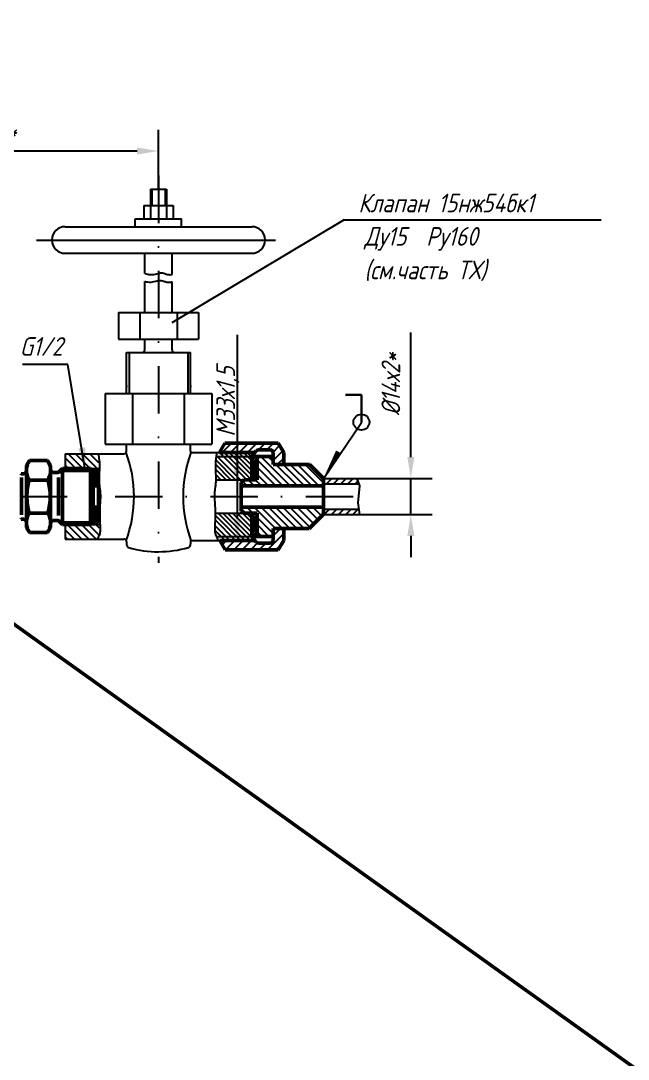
# Model space of a CAD drawing. Header units: inches. Extents: x 11643 to 12484, y 7062 to 7656.
# Drawn here: x 12162.5 to 12276.4, y 7212.6 to 7407.5 of the extents above; entities that cross this region are included whole.
import ezdxf

# ---------------------------------------------------------------- set-up
doc = ezdxf.new("R2010")
doc.units = ezdxf.units.IN
doc.header["$LTSCALE"] = 0.7
doc.header["$MEASUREMENT"] = 0
doc.linetypes.add('DASHDOT', pattern=[25.4, 12.7, -6.35, 0, -6.35])
doc.styles.get("Standard").update_dxf_attribs({"font": 'romand.shx', "width": 0.8, "oblique": 15, "height": 3.5})
doc.dimstyles.get("Standard").update_dxf_attribs({"dimtxt": 3.5, "dimasz": 4, "dimexe": 4, "dimexo": 0, "dimgap": 2, "dimtad": 1, "dimdec": 0, "dimdsep": 46, "dimtxsty": 'Standard', "dimcen": 0.09, "dimadec": 0, "dimazin": 0, "dimtfac": 1, "dimtdec": 0, "dimtmove": 0, "dimatfit": 3, "dimfxl": 0.18, "dimtolj": 1, "dimtzin": 0, "dimlwd": 25, "dimlwe": 25, "dimarcsym": 0})
pattern_1 = [(45, (11287.73398, 6986.25144), (-0.22097087, 0.22097087), [])]

# ---------------------------------------------------------------- blocks, each defined once
blk = doc.blocks.new('*D13')
at = {"color": 0, "lineweight": 25, "transparency": 16777216}
for p, q in [((12127.44, 7353.84), (12127.44, 7387.08)), ((12188.26, 7375.92), (12188.26, 7387.08)), ((12131.44, 7383.08), (12184.26, 7383.08))]:
    blk.add_line(p, q, dxfattribs=at)
for points in [[(12131.44, 7383.74), (12131.44, 7382.41), (12127.44, 7383.08)], [(12184.26, 7383.74), (12184.26, 7382.41), (12188.26, 7383.08)]]:
    blk.add_solid(points, dxfattribs=at)
at = {"layer": 'DEFPOINTS', "color": 0, "lineweight": 25, "transparency": 16777216}
for p in [(12188.26, 7383.08), (12188.26, 7375.92), (12127.44, 7353.84)]:
    blk.add_point(p, dxfattribs=at)
at = {"color": 0, "lineweight": 25, "transparency": 16777216, "insert": (12157.85, 7386.83), "char_height": 3.5, "attachment_point": 5}
blk.add_mtext('\\A1;125*', dxfattribs=at)
blk = doc.blocks.new('*D22')
at = {"color": 0, "lineweight": 25, "transparency": 16777216}
for p, q in [((12235.6, 7325.63), (12235.6, 7349.01)), ((12225.46, 7321.63), (12239.6, 7321.63)), ((12235.6, 7314.83), (12235.6, 7321.63)), ((12225.94, 7314.83), (12239.6, 7314.83)), ((12235.6, 7310.83), (12235.6, 7306.83))]:
    blk.add_line(p, q, dxfattribs=at)
for points in [[(12234.93, 7325.63), (12236.26, 7325.63), (12235.6, 7321.63)], [(12234.93, 7310.83), (12236.26, 7310.83), (12235.6, 7314.83)]]:
    blk.add_solid(points, dxfattribs=at)
at = {"layer": 'DEFPOINTS', "color": 0, "lineweight": 25, "transparency": 16777216}
for p in [(12225.46, 7321.63), (12235.6, 7321.63), (12225.94, 7314.83)]:
    blk.add_point(p, dxfattribs=at)
at = {"color": 0, "lineweight": 25, "transparency": 16777216, "insert": (12231.85, 7339.32), "char_height": 3.5, "attachment_point": 5, "rotation": 90}
blk.add_mtext('\\A1;%%C14х2*', dxfattribs=at)

msp = doc.modelspace()

# ---------------------------------------------------------------- hatches: boundary and pattern name
at = {"lineweight": 25}
h = msp.add_hatch(dxfattribs=at)
h.set_pattern_fill('ANSI31', color=256, scale=2.5, style=0)
h.set_pattern_definition(pattern_1)
h.paths.add_polyline_path([(12206.76, 7324.03, -0.093807), (12205.76, 7324.36), (12205.76, 7321.38), (12206.76, 7321.38)])
h.paths.add_polyline_path([(12206.76, 7325.73), (12205.76, 7325.73), (12205.76, 7324.36, 0.093807), (12206.76, 7324.03)])
h.paths.add_polyline_path([(12206.76, 7314.81), (12206.76, 7315.08), (12205.76, 7315.08), (12205.76, 7310.73), (12206.76, 7310.73)])
h = msp.add_hatch(dxfattribs=at)
h.set_pattern_fill('ANSI31', color=256, scale=2.5, style=0)
h.set_pattern_definition(pattern_1)
h.paths.add_polyline_path([(12177.03, 7322.95), (12176.29, 7322.95), (12176.03, 7322.69), (12176.03, 7320.21), (12177.03, 7320.21)])
h.paths.add_polyline_path([(12177.03, 7316.24), (12176.31, 7316.24), (12176.03, 7315.96), (12176.03, 7313.6), (12175.97, 7313.53), (12176.02, 7313.48), (12176.76, 7313.48), (12176.76, 7313.48), (12177.03, 7313.48)])

# ---------------------------------------------------------------- linework, layer by layer
at = {"linetype": 'DASHDOT'}
for p, q in [((12188.26, 7378.45), (12188.26, 7305.8)), ((12126.5, 7318.23), (12227.09, 7318.23))]:
    msp.add_line(p, q, dxfattribs=at)
for p, q in [((12186.76, 7375.92), (12186.76, 7370.37)), ((12186.76, 7375.92), (12189.76, 7375.92)), ((12187.01, 7375.92), (12187.01, 7372.87)), ((12189.51, 7375.92), (12189.51, 7372.87)), ((12189.76, 7375.92), (12189.76, 7370.37)), ((12185.51, 7372.87), (12191.01, 7372.87)), ((12185.51, 7372.87), (12185.51, 7370.37)), ((12191.01, 7372.87), (12191.01, 7370.37)), ((12183.93, 7370.37), (12192.6, 7370.37)), ((12183.93, 7368.87), (12183.93, 7370.37)), ((12223.07, 7370.16), (12190.8, 7350.81)), ((12192.6, 7368.87), (12192.6, 7370.37)), ((12223.07, 7370.16), (12271.26, 7370.16)), ((12170.77, 7368.87), (12205.76, 7368.87)), ((12170.77, 7363.87), (12205.76, 7363.87)), ((12185.7, 7360.07), (12185.7, 7363.87)), ((12190.83, 7359.9), (12190.83, 7363.87)), ((12185.7, 7352.76), (12185.7, 7358.6)), ((12190.83, 7352.76), (12190.83, 7358.54)), ((12180.76, 7352.76), (12195.76, 7352.76)), ((12180.76, 7347.76), (12195.76, 7347.76)), ((12185.7, 7345.76), (12185.7, 7347.76)), ((12190.83, 7345.76), (12190.83, 7347.76)), ((12182.26, 7345.26), (12194.26, 7345.26)), ((12182.26, 7337.55), (12182.26, 7345.26)), ((12182.77, 7345.26), (12182.77, 7337.55)), ((12193.76, 7345.26), (12193.76, 7337.55)), ((12194.26, 7337.55), (12194.26, 7345.26)), ((12171.28, 7343), (12162.76, 7343)), ((12174.46, 7323.63), (12171.28, 7343)), ((12182.26, 7339.07), (12182.26, 7338.72)), ((12194.26, 7339.07), (12194.26, 7338.72)), ((12178.26, 7337.55), (12198.26, 7337.55)), ((12178.26, 7337.55), (12178.26, 7328.05)), ((12183.41, 7337.55), (12183.41, 7328.05)), ((12193.12, 7337.55), (12193.12, 7328.05)), ((12198.26, 7337.55), (12198.26, 7328.05)), ((12219.14, 7321.47), (12226.34, 7332.13)), ((12178.26, 7328.05), (12198.26, 7328.05)), ((12182.26, 7326.73), (12182.26, 7328.05)), ((12194.26, 7326.73), (12194.26, 7328.05)), ((12170.76, 7326.23), (12181.76, 7326.23)), ((12205.68, 7325.73), (12204.98, 7326.43)), ((12163.53, 7318.23), (12163.53, 7324.02)), ((12168.03, 7324.02), (12168.03, 7318.23)), ((12168.03, 7318.23), (12168.03, 7324.02)), ((12169.6, 7322.8), (12170.29, 7323.49)), ((12175.53, 7323.48), (12177.19, 7323.48)), ((12162.63, 7322.48), (12163.03, 7322.48)), ((12168.53, 7322.73), (12169.43, 7322.73)), ((12169.78, 7322.98), (12176.03, 7322.98)), ((12176.03, 7322.52), (12176.03, 7314.03)), ((12163.53, 7312.43), (12163.53, 7318.23)), ((12168.03, 7318.23), (12168.03, 7312.43)), ((12169.78, 7313.48), (12176.03, 7313.48)), ((12177.03, 7313.48), (12177.3, 7313.48)), ((12204.76, 7315.08), (12205.76, 7314.08)), ((12175.53, 7312.98), (12177.31, 7312.98)), ((12170.76, 7310.23), (12181.8, 7310.23)), ((12182.3, 7309.73), (12182.3, 7309.34)), ((12194.29, 7309.73), (12194.29, 7309.34))]:
    msp.add_line(p, q)
at = {"linetype": 'Continuous'}
for p, q in [((12165.41, 7366.37), (12210.22, 7366.37)), ((12180.76, 7352.76), (12180.76, 7347.76)), ((12184.76, 7352.76), (12184.76, 7347.76)), ((12191.76, 7352.76), (12191.76, 7347.76)), ((12195.76, 7352.76), (12195.76, 7347.76)), ((12170.76, 7326.23), (12170.76, 7323.48)), ((12194.33, 7326.48), (12199.72, 7326.48)), ((12199.09, 7325.73), (12206.76, 7325.73)), ((12199.76, 7326.55), (12199.76, 7326.48)), ((12205.76, 7325.73), (12205.76, 7321.38)), ((12175.53, 7323.48), (12175.53, 7313.42)), ((12175.53, 7323.11), (12175.53, 7318.23)), ((12199.03, 7321.38), (12205.76, 7321.38)), ((12219.22, 7321.63), (12225.46, 7321.63)), ((12219.22, 7320.63), (12225.82, 7320.63)), ((12168.03, 7312.43), (12168.03, 7318.23)), ((12175.53, 7313.42), (12175.53, 7318.23)), ((12219.22, 7315.83), (12225.94, 7315.83)), ((12198.91, 7315.08), (12205.76, 7315.08)), ((12205.76, 7315.08), (12205.76, 7310.73)), ((12205.76, 7315.08), (12205.76, 7310.23)), ((12219.11, 7314.83), (12225.94, 7314.83)), ((12170.76, 7312.98), (12170.76, 7310.23)), ((12194.36, 7309.98), (12199.76, 7309.98)), ((12199.11, 7310.73), (12205.66, 7310.73))]:
    msp.add_line(p, q, dxfattribs=at)
at = {"lineweight": 25}
for p, q in [((12203.03, 7348.57), (12203.03, 7314.06)), ((12199.76, 7326.48), (12206.61, 7326.48)), ((12177.03, 7322.98), (12177.18, 7322.98)), ((12199.76, 7309.98), (12206.61, 7309.98))]:
    msp.add_line(p, q, dxfattribs=at)
at = {"linetype": 'Continuous', "lineweight": 30}
for p, q in [((12226.34, 7337.29), (12223.33, 7337.29)), ((12226.34, 7332.13), (12226.34, 7337.29))]:
    msp.add_line(p, q, dxfattribs=at)
at = {"lineweight": 50}
for p, q in [((12199.72, 7326.48), (12200.73, 7328.23)), ((12211.76, 7326.48), (12210.75, 7328.23)), ((12163.53, 7324.02), (12164.08, 7324.98)), ((12164.08, 7324.98), (12167.48, 7324.98)), ((12168.03, 7324.02), (12167.48, 7324.98)), ((12206.61, 7326.81), (12205.77, 7325.73)), ((12163.53, 7324.02), (12163.53, 7318.23)), ((12169.6, 7322.8), (12170.28, 7323.48)), ((12170.28, 7323.48), (12170.28, 7318.23)), ((12170.28, 7323.48), (12175.53, 7323.48)), ((12175.53, 7323.48), (12175.53, 7318.23)), ((12175.53, 7323.48), (12176.03, 7322.98)), ((12219.22, 7321.63), (12216.62, 7324.23)), ((12162.62, 7321.78), (12162.62, 7318.23)), ((12162.62, 7321.54), (12162.62, 7314.81)), ((12162.63, 7322.48), (12163.03, 7322.48)), ((12164, 7321.32), (12167.55, 7321.32)), ((12168.53, 7322.73), (12169.43, 7322.73)), ((12169.53, 7321.78), (12169.53, 7318.23)), ((12176.03, 7322.98), (12177.03, 7322.98)), ((12176.03, 7322.98), (12176.03, 7313.48)), ((12177.03, 7322.98), (12177.03, 7313.48)), ((12204.27, 7321.38), (12203.77, 7320.88)), ((12176.03, 7320.21), (12177.03, 7320.21)), ((12163.53, 7318.23), (12163.53, 7312.43)), ((12168.03, 7312.43), (12168.03, 7318.23)), ((12169.53, 7314.67), (12169.53, 7318.23)), ((12170.28, 7312.98), (12170.28, 7318.23)), ((12175.53, 7312.98), (12175.53, 7318.22)), ((12176.03, 7316.24), (12177.03, 7316.24)), ((12204.14, 7315.08), (12203.77, 7315.45)), ((12162.63, 7313.98), (12163.03, 7313.98)), ((12162.63, 7313.98), (12163.03, 7313.98)), ((12162.63, 7313.98), (12163.03, 7313.98)), ((12163.53, 7312.43), (12163.53, 7313.48)), ((12163.53, 7313.33), (12163.53, 7313.48)), ((12164, 7315.13), (12167.55, 7315.13)), ((12168.03, 7313.33), (12168.03, 7312.43)), ((12168.03, 7312.43), (12168.03, 7313.33)), ((12168.53, 7313.73), (12169.43, 7313.73)), ((12168.53, 7313.73), (12169.43, 7313.73)), ((12168.53, 7313.73), (12169.43, 7313.73)), ((12169.6, 7313.65), (12170.29, 7312.96)), ((12169.6, 7313.65), (12170.28, 7312.98)), ((12169.6, 7313.65), (12170.28, 7312.98)), ((12176.03, 7313.48), (12175.53, 7312.98)), ((12176.03, 7313.48), (12177.03, 7313.48)), ((12219.22, 7314.93), (12216.51, 7312.23)), ((12163.53, 7312.43), (12164.08, 7311.48)), ((12163.53, 7312.43), (12164.08, 7311.48)), ((12164.08, 7311.48), (12167.48, 7311.48)), ((12164.08, 7311.48), (12167.48, 7311.48)), ((12168.03, 7312.43), (12167.48, 7311.48)), ((12168.03, 7312.43), (12167.48, 7311.48)), ((12170.28, 7312.98), (12175.53, 7312.98)), ((12199.76, 7309.98), (12200.77, 7308.23)), ((12199.76, 7309.98), (12204.66, 7309.98)), ((12206.61, 7309.64), (12205.77, 7310.73)), ((12211.76, 7309.98), (12210.75, 7308.23))]:
    msp.add_line(p, q, dxfattribs=at)
at = {"color": 0}
for p, q in [((12200.24, 7326.48), (12201.99, 7328.23)), ((12201.81, 7326.48), (12203.56, 7328.23)), ((12203.39, 7326.48), (12205.14, 7328.23)), ((12204.96, 7326.48), (12206.71, 7328.23)), ((12207.03, 7326.97), (12208.28, 7328.23)), ((12208.6, 7326.98), (12209.85, 7328.23)), ((12209.76, 7326.56), (12211, 7327.8)), ((12172.76, 7323.48), (12170.76, 7325.47)), ((12174.1, 7323.48), (12171.35, 7326.23)), ((12175.45, 7323.48), (12172.7, 7326.23)), ((12176.8, 7323.48), (12174.05, 7326.23)), ((12177.09, 7324.53), (12175.39, 7326.23)), ((12176.91, 7326.06), (12176.74, 7326.23)), ((12202.74, 7321.38), (12199.01, 7325.11)), ((12203.66, 7321.38), (12199.12, 7325.91)), ((12204.79, 7321.4), (12199.72, 7326.48)), ((12205.72, 7321.38), (12200.62, 7326.48)), ((12205.69, 7322.3), (12201.51, 7326.48)), ((12205.76, 7323.12), (12202.41, 7326.48)), ((12205.76, 7324.02), (12203.31, 7326.48)), ((12205.76, 7324.92), (12204.21, 7326.48)), ((12211.61, 7320.23), (12206.76, 7325.08)), ((12212.96, 7320.23), (12207.46, 7325.73)), ((12209.76, 7324.77), (12208.81, 7325.73)), ((12209.76, 7325), (12211.57, 7326.81)), ((12210.56, 7324.23), (12211.76, 7325.43)), ((12171.41, 7323.48), (12170.76, 7324.12)), ((12201.85, 7321.38), (12198.96, 7324.27)), ((12200.97, 7321.38), (12198.97, 7323.37)), ((12210.27, 7320.23), (12206.76, 7323.73)), ((12214.26, 7320.27), (12210.31, 7324.23)), ((12215.66, 7320.23), (12211.66, 7324.23)), ((12216.76, 7320.47), (12213, 7324.23)), ((12218.35, 7320.23), (12214.35, 7324.23)), ((12219.22, 7320.82), (12215.81, 7324.23)), ((12199.99, 7321.38), (12199.01, 7322.36)), ((12204.88, 7320.23), (12204, 7321.11)), ((12206.23, 7320.23), (12205.08, 7321.38)), ((12207.57, 7320.23), (12206.42, 7321.38)), ((12208.92, 7320.23), (12206.76, 7322.38)), ((12219.22, 7321.43), (12219.41, 7321.63)), ((12219.76, 7320.63), (12220.76, 7321.63)), ((12221.11, 7320.63), (12222.11, 7321.63)), ((12222.46, 7320.63), (12223.46, 7321.63)), ((12223.8, 7320.63), (12224.8, 7321.63)), ((12225.15, 7320.63), (12225.64, 7321.12)), ((12204.64, 7315.08), (12203.77, 7315.95)), ((12205.99, 7315.08), (12204.84, 7316.23)), ((12210.19, 7312.23), (12206.19, 7316.23)), ((12211.53, 7312.23), (12207.53, 7316.23)), ((12212.88, 7312.23), (12208.88, 7316.23)), ((12214.23, 7312.23), (12210.23, 7316.23)), ((12215.57, 7312.23), (12211.57, 7316.23)), ((12216.71, 7312.43), (12212.92, 7316.23)), ((12217.39, 7313.11), (12214.27, 7316.23)), ((12218.17, 7313.89), (12215.83, 7316.23)), ((12218.87, 7314.59), (12217.24, 7316.23)), ((12219.35, 7314.83), (12220.35, 7315.83)), ((12220.7, 7314.83), (12221.7, 7315.83)), ((12222.04, 7314.83), (12223.04, 7315.83)), ((12223.39, 7314.83), (12224.39, 7315.83)), ((12224.74, 7314.83), (12225.74, 7315.83)), ((12177.21, 7312.28), (12176.03, 7313.47)), ((12202.73, 7309.98), (12198.88, 7313.83)), ((12203.65, 7309.98), (12198.91, 7314.71)), ((12204.54, 7309.98), (12199.44, 7315.08)), ((12205.44, 7309.98), (12200.34, 7315.08)), ((12205.59, 7310.73), (12201.24, 7315.08)), ((12205.76, 7311.45), (12202.14, 7315.08)), ((12205.76, 7312.35), (12203.04, 7315.08)), ((12205.76, 7313.35), (12204.04, 7315.08)), ((12209.76, 7311.3), (12206.76, 7314.3)), ((12216.71, 7312.43), (12214.67, 7314.48)), ((12172.54, 7310.23), (12170.76, 7312)), ((12173.88, 7310.23), (12171.13, 7312.98)), ((12175.23, 7310.23), (12172.48, 7312.98)), ((12176.58, 7310.23), (12173.83, 7312.98)), ((12177.09, 7311.06), (12175.17, 7312.98)), ((12200.75, 7309.98), (12198.84, 7311.89)), ((12201.67, 7309.98), (12198.85, 7312.8)), ((12208.99, 7310.73), (12206.76, 7312.95)), ((12207.64, 7310.73), (12206.76, 7311.61)), ((12209.76, 7310.85), (12211.14, 7312.23)), ((12171.19, 7310.23), (12170.76, 7310.65)), ((12200.23, 7309.17), (12201.03, 7309.98)), ((12200.85, 7308.23), (12202.6, 7309.98)), ((12202.42, 7308.23), (12204.17, 7309.98)), ((12203.99, 7308.23), (12205.74, 7309.98)), ((12205.76, 7308.42), (12206.85, 7309.51)), ((12207.14, 7308.23), (12208.39, 7309.48)), ((12208.71, 7308.23), (12211.71, 7311.23)), ((12205.57, 7308.23), (12205.76, 7308.42)), ((12210.28, 7308.23), (12211.4, 7309.35))]:
    msp.add_line(p, q, dxfattribs=at)
at = {"linetype": 'Continuous', "lineweight": 50}
for p, q in [((12200.73, 7328.23), (12210.75, 7328.23)), ((12207.09, 7326.98), (12209.26, 7326.98)), ((12199.72, 7326.48), (12206.26, 7326.48)), ((12205.76, 7325.73), (12209.76, 7325.73)), ((12205.76, 7325.73), (12205.76, 7321.38)), ((12206.76, 7325.73), (12206.76, 7321.38)), ((12209.76, 7326.48), (12209.76, 7324.23)), ((12211.76, 7326.48), (12211.76, 7324.23)), ((12168.03, 7324.02), (12168.03, 7318.23)), ((12209.76, 7324.23), (12216.62, 7324.23)), ((12204.27, 7321.38), (12206.76, 7321.38)), ((12219.22, 7321.63), (12219.22, 7314.93)), ((12203.77, 7320.88), (12203.77, 7315.45)), ((12203.77, 7320.23), (12219.22, 7320.23)), ((12203.77, 7316.23), (12219.22, 7316.23)), ((12204.14, 7315.08), (12206.76, 7315.08)), ((12205.76, 7315.08), (12205.76, 7310.73)), ((12206.76, 7315.08), (12206.76, 7310.73)), ((12209.76, 7312.23), (12216.51, 7312.23)), ((12209.76, 7312.23), (12209.76, 7309.98)), ((12211.76, 7312.23), (12211.76, 7309.98)), ((12199.76, 7309.98), (12206.26, 7309.98)), ((12205.76, 7310.73), (12209.76, 7310.73)), ((12207.09, 7309.48), (12209.26, 7309.48)), ((12200.77, 7308.23), (12210.75, 7308.23))]:
    msp.add_line(p, q, dxfattribs=at)
at = {"color": 1, "lineweight": 50}
msp.add_lwpolyline([(11663.15, 7650.69), (12479.15, 7066.69)], dxfattribs=at)
for points, format in [([(12185.7, 7360.07, 0.020044), (12186.25, 7359.95, 0.060126), (12187.1, 7359.89, 0.062299), (12188.28, 7360.11, -0.100606), (12189.03, 7360.19, -0.079078), (12189.47, 7360.08, 0.057292), (12190.07, 7359.89, 0.090584), (12190.81, 7359.89, 0.001723), (12190.83, 7359.9)], "xyb"), ([(12185.7, 7358.6, 0.011822), (12186.02, 7358.54, 0.060126), (12186.88, 7358.48, 0.062299), (12188.06, 7358.7, -0.100606), (12188.81, 7358.78, -0.079078), (12189.25, 7358.66, 0.057292), (12189.85, 7358.48, 0.090584), (12190.58, 7358.48, 0.018376), (12190.83, 7358.54)], "xyb"), ([(12219.14, 7321.47, 0, 1, 0), (12222.02, 7326.62, 1, 1, 0)], "xyseb"), ([(12176.99, 7326.23, -0.010158), (12177.15, 7325.11, -0.030036), (12177.2, 7324.3, -0.013798), (12177.14, 7322.13, 0.026226), (12177.14, 7320.98, 0.02831), (12177.29, 7319.63, -0.037565), (12177.38, 7318.61, -0.018986), (12177.36, 7317.6, 0.008915), (12177.26, 7315.47, 0.019358), (12177.28, 7313.77, -0.01613), (12177.32, 7311.73, -0.103314), (12177.13, 7310.89, -0.018147), (12176.8, 7310.23)], "xyb"), ([(12199.21, 7326.48, 0.012435), (12199.01, 7325.11, 0.030036), (12198.96, 7324.3, 0.013798), (12199.02, 7322.13, -0.026226), (12199.02, 7320.98, -0.02831), (12198.87, 7319.63, 0.037565), (12198.78, 7318.61, 0.018986), (12198.81, 7317.6, -0.008915), (12198.9, 7315.47, -0.019358), (12198.88, 7313.77, 0.01613), (12198.84, 7311.73, 0.103314), (12199.03, 7310.89, 0.025158), (12199.5, 7309.98)], "xyb")]:
    msp.add_lwpolyline(points, format=format)
msp.add_lwpolyline([(12225.46, 7321.63), (12225.98, 7320.2), (12225.64, 7317.02), (12225.94, 7314.83)])
msp.add_circle((12226.32, 7332.18), 1.5)
for centre, radius, start, end in [((12170.77, 7366.37), 2.5, 90, 270), ((12205.76, 7366.37), 2.5, 270, 90), ((12185.2, 7345.76), 0.5, 270, 0), ((12191.33, 7345.76), 0.5, 180, 270), ((12181.76, 7326.73), 0.5, 270, 0), ((12160.01, 7318.23), 23.69, 339.6416, 20.4486), ((12216.58, 7318.23), 23.69, 159.6234, 200.3439), ((12194.76, 7326.73), 0.5, 180, 210), ((12181.8, 7309.73), 0.5, 0, 90), ((12194.79, 7309.73), 0.5, 150, 180), ((12207.09, 7310.28), 0.8, 225, 270), ((12183.8, 7309.34), 1.5, 180, 192.5727), ((12182.82, 7309.13), 0.5, 192.5727, 254.0258), ((12188.24, 7328.07), 20.21, 254.0258, 286.3009), ((12193.77, 7309.16), 0.5, 286.3009, 349.2546), ((12192.79, 7309.34), 1.5, 349.2546, 0)]:
    msp.add_arc(centre, radius, start, end)
at = {"lineweight": 50}
for centre, radius, start, end in [((12207.09, 7326.18), 0.8, 90, 127.1648), ((12166.53, 7323.12), 3.02, 141.9873, 174.0045), ((12165.03, 7323.12), 3.02, 323.3648, 38.0127), ((12168.53, 7323.23), 0.5, 180, 270), ((12162.63, 7322.73), 0.25, 225, 270), ((12163.03, 7322.98), 0.5, 270, 0), ((12166.53, 7323.12), 3.02, 185.9955, 216.6352), ((12175.6, 7318.23), 12, 165.0667, 180), ((12155.96, 7318.23), 12, 0, 14.9333), ((12169.43, 7322.98), 0.25, 270, 315), ((12175.6, 7318.23), 12, 180, 194.9333), ((12155.96, 7318.23), 12, 345.0667, 0), ((12162.63, 7313.73), 0.25, 90, 135), ((12162.63, 7313.73), 0.25, 90, 135), ((12163.03, 7313.48), 0.5, 0, 90), ((12163.03, 7313.48), 0.5, 0, 90), ((12166.53, 7313.33), 3.02, 143.3648, 174.0045), ((12165.03, 7313.33), 3.02, 5.9955, 36.6352), ((12168.53, 7313.23), 0.5, 90, 180), ((12169.43, 7313.48), 0.25, 45, 90), ((12169.43, 7313.48), 0.25, 45, 90), ((12166.53, 7313.33), 3.02, 185.9955, 218.0127), ((12165.03, 7313.33), 3.02, 321.9873, 354.0045), ((12207.09, 7310.28), 0.8, 232.8352, 270)]:
    msp.add_arc(centre, radius, start, end, dxfattribs=at)
at = {"linetype": 'Continuous', "lineweight": 50}
for centre, start, end in [((12209.26, 7326.48), 0, 90), ((12209.26, 7309.98), 270, 0)]:
    msp.add_arc(centre, 0.5, start, end, dxfattribs=at)
msp.add_solid([(12174.54, 7327.46), (12173.22, 7327.24), (12174.53, 7323.4)])
at = {"lineweight": 25}
for points in [[(12202.36, 7322.56), (12203.7, 7322.56), (12203.03, 7326.56)], [(12202.36, 7314.06), (12203.7, 7314.06), (12203.03, 7310.06)]]:
    msp.add_solid(points, dxfattribs=at)
at = {"layer": 'DEFPOINTS', "color": 0, "linetype": 'ByBlock'}
for p in [(12188.26, 7375.92), (12168.27, 7366.37), (12208.26, 7366.37), (12206.26, 7326.48), (12175.48, 7322.61), (12175.98, 7322.58), (12175.98, 7322.58), (12200.12, 7321.38), (12225.46, 7321.63), (12203.74, 7315.45), (12175.47, 7313.91), (12175.97, 7313.96), (12175.97, 7313.96), (12197.73, 7315.08), (12200, 7315.08), (12218.74, 7314.48), (12225.94, 7314.83), (12170.76, 7310.23)]:
    msp.add_point(p, dxfattribs=at)
at = {"layer": 'DEFPOINTS', "color": 0, "linetype": 'ByBlock', "lineweight": 50}
for p in [(12163.53, 7322.8), (12168.03, 7322.8), (12163.53, 7313.65), (12168.03, 7313.65), (12205.76, 7310.23), (12206.26, 7309.98)]:
    msp.add_point(p, dxfattribs=at)

# ---------------------------------------------------------------- texts
at = {"lineweight": 25, "char_height": 3.5, "attachment_point": 1}
for s, insert, width in [('Клапан 15нж54бк1', (12225.76, 7375.06), 49.9493), ('Ду15  Ру160', (12226.88, 7368.8), 41.1648), ('(см.часть ТХ)', (12226.88, 7362.5), 43.7185), ('G1/2', (12162.25, 7348.14), 30.8241)]:
    msp.add_mtext(s, dxfattribs=dict(at, insert=insert, width=width))
at = {"lineweight": 25, "insert": (12199.12, 7329.46), "char_height": 3.5, "width": 33.3774, "attachment_point": 1, "rotation": 90}
msp.add_mtext('М33х1,5', dxfattribs=at)

# ---------------------------------------------------------------- dimensions: what is measured, and where the dimension line sits
at = {"lineweight": 25}
dim = msp.add_linear_dim(base=(12188.26, 7383.08), p1=(12127.44, 7353.84), p2=(12188.26, 7375.92), text='125*', dimstyle='Standard', dxfattribs=at)
dim.commit()
dim.dimension.update_dxf_attribs({"geometry": '*D13', "text_midpoint": (12157.85, 7386.83)})
dim = msp.add_linear_dim(base=(12235.6, 7321.63), p1=(12225.94, 7314.83), p2=(12225.46, 7321.63), angle=90, text='%%C14х2*', dimstyle='Standard', dxfattribs=at)
dim.commit()
dim.dimension.update_dxf_attribs({"geometry": '*D22', "text_midpoint": (12231.85, 7339.32)})

doc.saveas('drawing.dxf')
